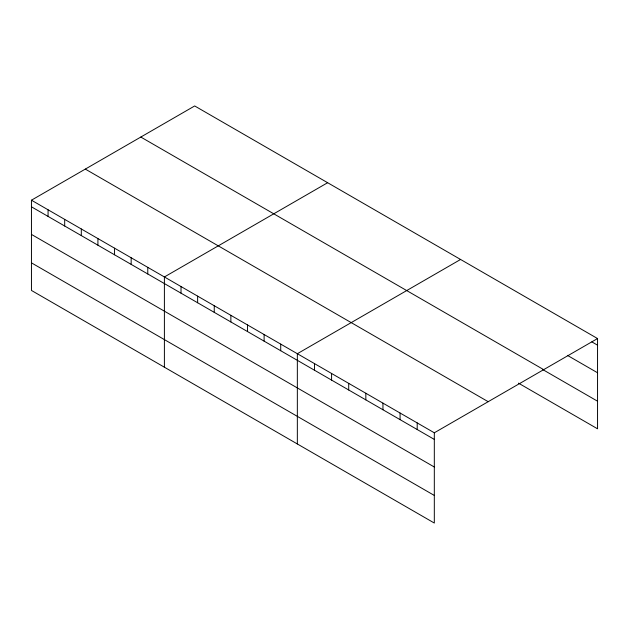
<?xml version="1.0" encoding="UTF-8"?>
<svg xmlns="http://www.w3.org/2000/svg" width="629" height="629" viewBox="0 0 629 629"><rect width="100%" height="100%" fill="white"/><g stroke="black" fill="none" stroke-linecap="round" stroke-linejoin="round"><path stroke-width="0.94" d="M518.461 383.14L597.55 428.805L597.55 338.551L194.683 105.955L31.45 200.195L31.45 290.449L434.317 523.045L434.317 432.791L31.45 200.195M327.63 182.717L164.397 276.957L164.397 367.202M460.577 259.47L297.344 353.71L297.344 443.964M434.317 432.791L597.55 338.551M591.842 341.877L597.55 345.172M567.382 355.354L597.55 372.769M140.817 137.059L543.684 369.648M542.921 369.663L597.55 401.208M85.316 169.099L488.183 401.695M31.45 206.815L434.317 439.412M31.45 234.413L434.317 467.009M31.45 262.851L434.317 495.448M417.2 422.908L417.2 429.528M400.075 413.025L400.075 419.645M382.951 403.134L382.951 409.754M365.834 393.251L365.834 399.871M348.71 383.368L348.71 389.988M331.585 373.484L331.585 380.105M314.469 363.593L314.469 370.214M280.723 344.118L280.723 350.738M264.109 334.518L264.109 341.138M247.488 324.926L247.488 331.546M230.867 315.333L230.867 321.954M214.253 305.741L214.253 312.361M197.632 296.141L197.632 302.761M181.018 286.549L181.018 293.169M147.776 267.356L147.776 273.977M131.162 257.764L131.162 264.384M114.541 248.172L114.541 254.792M97.92 238.58L97.92 245.2M81.306 228.98L81.306 235.6M64.685 219.387L64.685 226.008M48.071 209.795L48.071 216.415"/></g></svg>
